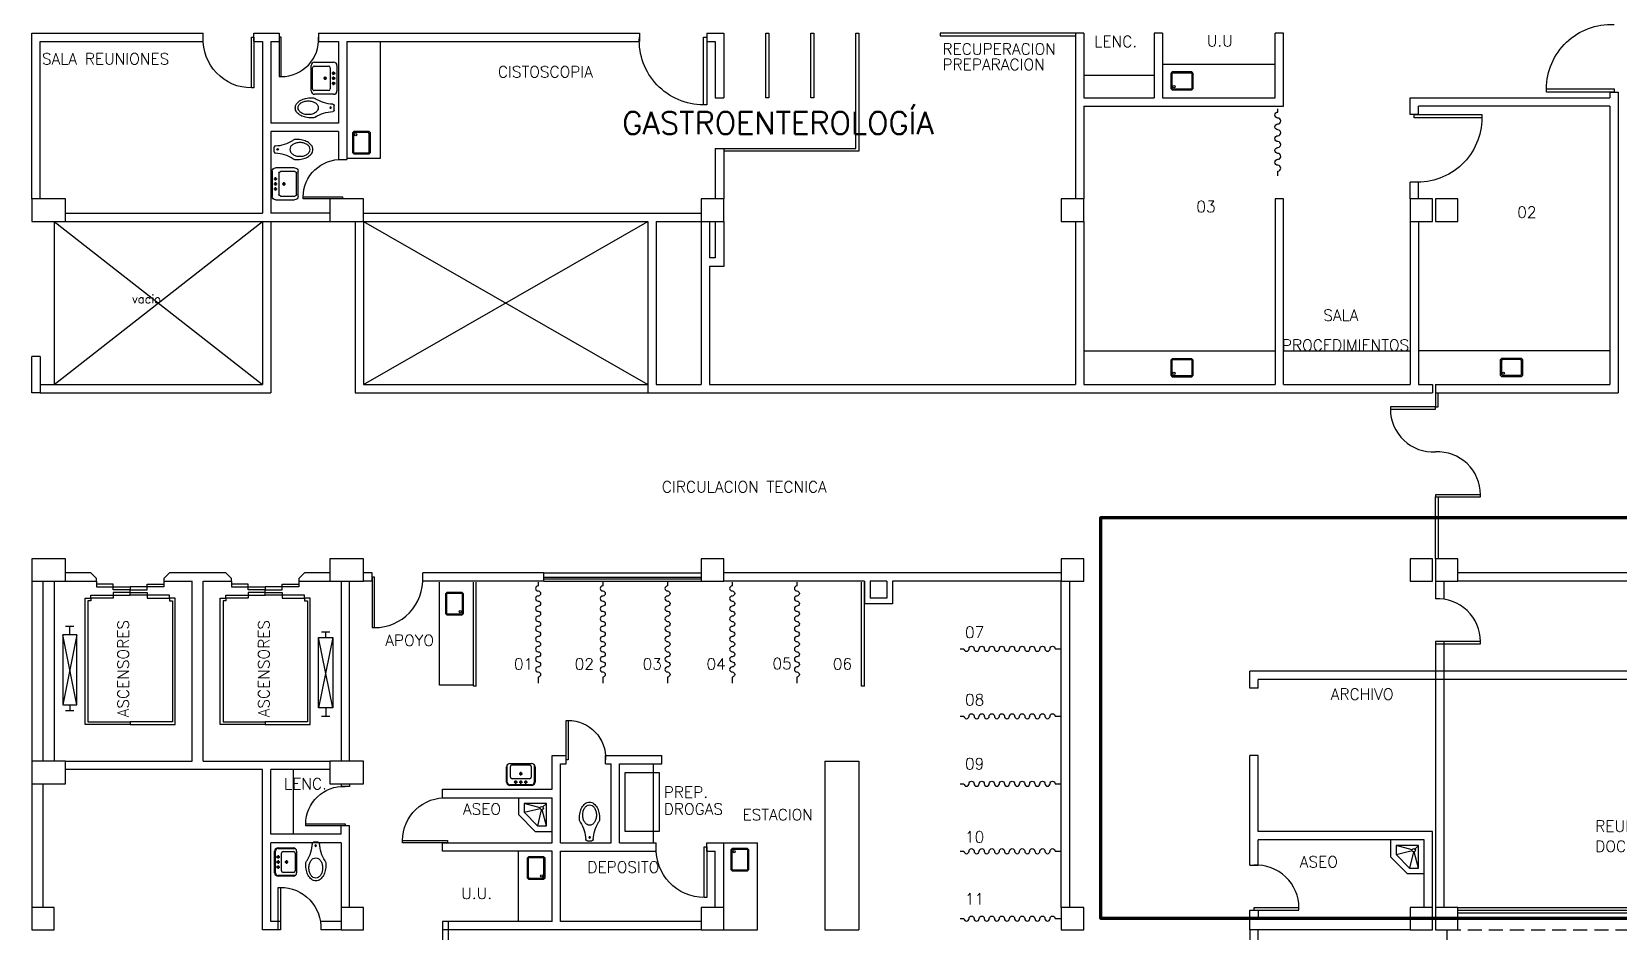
# Model space of a CAD drawing. Header units: metres. Extents: x 51 to 18146, y -212 to 18074.
# Drawn here: x 133.78 to 161.98, y 90.52 to 106.52 of the extents above; entities that cross this region are included whole.
import ezdxf

# ---------------------------------------------------------------- set-up
doc = ezdxf.new("R2010")
doc.units = ezdxf.units.M
doc.linetypes.add('HIDDEN', pattern=[0.375, 0.25, -0.125])
doc.layers.get('0').update_dxf_attribs({"color": 250})
for name, color, linetype in [('AY', 1, 'Continuous'), ('COL', 2, 'Continuous'), ('MU', 1, 'Continuous'), ('NO', 250, 'Continuous'), ('PA', 7, 'Continuous'), ('PU', 1, 'Continuous'), ('SA', 1, 'Continuous'), ('TA', 3, 'Continuous'), ('VE', 5, 'Continuous')]:
    doc.layers.add(name, color=color, linetype=linetype)
doc.layers.add('ZONAS', color=20, linetype='Continuous', lineweight=50)
doc.layers.get('0').freeze()
doc.styles.add('ROMANS', font='romans', dxfattribs={"height": 0.13})

# ---------------------------------------------------------------- blocks, each defined once
blk = doc.blocks.new('AS-28')
at = {"color": 0}
for points in [[(-0.201, 0.149), (-0.201, -0.121), (-0.176, -0.146), (0.174, -0.146), (0.199, -0.121), (0.199, 0.149), (0.174, 0.174), (-0.176, 0.174)], [(-0.181, 0.141), (-0.181, -0.112), (-0.168, -0.126), (0.165, -0.126), (0.179, -0.112), (0.179, 0.141), (0.165, 0.154), (-0.168, 0.154)]]:
    blk.add_lwpolyline(points, close=True, dxfattribs=at)
blk.add_circle((0.142, 0.115), 0.02, dxfattribs=at)
blk = doc.blocks.new('AS-01')
at = {"color": 0}
for p, q in [((-0.246, -0.098), (-0.246, 0.172)), ((-0.233, -0.135), (-0.233, 0.172)), ((-0.186, 0.232), (0.199, 0.232)), ((-0.186, 0.219), (0.199, 0.219)), ((-0.178, -0.103), (-0.178, 0.082)), ((-0.148, 0.112), (0.162, 0.112)), ((-0.053, 0.172), (-0.113, 0.172)), ((-0.083, 0.202), (-0.083, 0.142)), ((0.037, 0.172), (-0.023, 0.172)), ((0.037, 0.022), (-0.023, 0.022)), ((0.007, 0.202), (0.007, 0.142)), ((0.007, 0.052), (0.007, -0.008)), ((0.127, 0.172), (0.067, 0.172)), ((0.097, 0.202), (0.097, 0.142)), ((0.192, 0.082), (0.192, -0.103)), ((0.247, 0.172), (0.247, -0.135)), ((0.259, 0.172), (0.259, -0.098)), ((0.199, -0.158), (-0.186, -0.158)), ((0.162, -0.133), (-0.148, -0.133))]:
    blk.add_line(p, q, dxfattribs=at)
for centre in [(-0.083, 0.172), (0.007, 0.172), (0.007, 0.022), (0.097, 0.172)]:
    blk.add_circle(centre, 0.02, dxfattribs=at)
for centre, radius, start, end in [((-0.186, 0.172), 0.06, 90, 180), ((-0.186, 0.172), 0.0475, 90, 180), ((-0.148, 0.082), 0.03, 90, 180), ((0.162, 0.082), 0.03, 0, 90), ((0.199, 0.172), 0.06, 0, 90), ((0.199, 0.172), 0.0475, 0, 90), ((-0.186, -0.098), 0.06, 180, 270), ((-0.148, -0.103), 0.03, 180, 270), ((0.162, -0.103), 0.03, 270, 0), ((0.199, -0.098), 0.06, 270, 0)]:
    blk.add_arc(centre, radius, start, end, dxfattribs=at)
blk = doc.blocks.new('P-IZ')
at = {"color": 0}
blk.add_lwpolyline([(0.05, 1), (0.05, 0), (0, 0), (0, 1), (0.05, 1, -0.429311), (1, 0, -3.280951)], format="xyb", dxfattribs=at)
blk = doc.blocks.new('AS-21')
at = {"color": 0}
for p, q in [((0.3, 0.6), (0, 0.6)), ((0.6, 0.3), (0.3, 0.6)), ((0.259, 0.5), (0.1, 0.5)), ((0.1, 0.5), (0.1, 0.1)), ((0.1, 0.5), (0.177, 0.213)), ((0.192, 0.213), (0.259, 0.5)), ((0.5, 0.259), (0.259, 0.5)), ((0.1, 0.1), (0.164, 0.164)), ((0.1, 0.1), (0.5, 0.1)), ((0.5, 0.259), (0.213, 0.191)), ((0.213, 0.177), (0.5, 0.1))]:
    blk.add_line(p, q, dxfattribs=at)
for points in [[(0.6, 0), (0.6, 0.3)], [(0.5, 0.1), (0.5, 0.259)]]:
    blk.add_lwpolyline(points, dxfattribs=at)
blk.add_circle((0.185, 0.185), 0.0292, dxfattribs=at)
blk = doc.blocks.new('P-DE')
at = {"color": 0}
blk.add_lwpolyline([(-0.05, 1), (-0.05, 0), (0, 0), (0, 1), (-0.05, 1, 0.429311), (-1, 0, 3.280951)], format="xyb", dxfattribs=at)
blk = doc.blocks.new('-COL40-')
at = {"color": 0}
blk.add_lwpolyline([(-0.2, 0.2), (-0.2, -0.2), (0.2, -0.2), (0.2, 0.2)], close=True, dxfattribs=at)
blk = doc.blocks.new('AS-14')
at = {"color": 0}
blk.add_line((-0.046, 0.483), (0.036, 0.483), dxfattribs=at)
for points in [[(-0.162, 0.158, 0.022879), (-0.17, 0.146, 0.128162), (-0.185, 0.088, 0.055069), (-0.173, -0.023, 0.068879), (-0.14, -0.11, 0.105724), (-0.079, -0.182, 0.165058), (-0.005, -0.207, 0.165058), (0.069, -0.182, 0.105724), (0.13, -0.11, 0.068879), (0.163, -0.023, 0.055069), (0.175, 0.088, 0.128162)], [(0.175, 0.088, 0.128162), (0.16, 0.146, 0.022879), (0.152, 0.158, 0.085166)]]:
    blk.add_lwpolyline(points, format="xyb", dxfattribs=at)
blk.add_lwpolyline([(-0.125, 0.023, 0.068446), (-0.116, -0.049, 0.080596), (-0.09, -0.105, 0.107056), (-0.047, -0.145, 0.138156), (-0.003, -0.158, 0.138156), (0.041, -0.145, 0.107056), (0.083, -0.105, 0.080596), (0.109, -0.049, 0.068446), (0.119, 0.023, 0.068446), (0.109, 0.095, 0.080596), (0.083, 0.151, 0.107056), (0.041, 0.191, 0.138156), (-0.003, 0.203, 0.138156), (-0.047, 0.191, 0.107056), (-0.09, 0.151, 0.080596), (-0.116, 0.095, 0.068446)], format="xyb", close=True, dxfattribs=at)
blk.add_circle((-0.002, 0.42), 0.0125, dxfattribs=at)
for centre, radius, start, end in [((-0.7, 0.487), 0.63, 327.6068, 357.4769), ((-0.046, 0.458), 0.025, 90, 177.4769), ((0.036, 0.458), 0.025, 2.5231, 90), ((0.69, 0.487), 0.63, 182.5231, 212.3932)]:
    blk.add_arc(centre, radius, start, end, dxfattribs=at)
blk = doc.blocks.new('-KTINA')
at = {"color": 0}
blk.add_lwpolyline([(0, 1.696), (0, 1.579, 1), (0, 1.429, -1), (0, 1.279, 1), (0, 1.129, -1), (0, 0.979, 1), (0, 0.829, -1), (0, 0.679, 1), (0, 0.529, -1), (0, 0.379, 1), (0, 0.229, -1), (0, 0.079), (0, 0)], format="xyb", dxfattribs=at)
blk = doc.blocks.new('AS-03')
at = {"color": 0}
for p, q in [((-0.218, 0.302), (0.232, 0.302)), ((-0.278, -0.098), (-0.278, 0.242)), ((-0.211, -0.103), (-0.211, 0.152)), ((-0.181, 0.182), (0.194, 0.182)), ((-0.053, 0.242), (-0.113, 0.242)), ((-0.083, 0.272), (-0.083, 0.212)), ((0.037, 0.242), (-0.023, 0.242)), ((0.037, 0.092), (-0.023, 0.092)), ((0.007, 0.272), (0.007, 0.212)), ((0.007, 0.122), (0.007, 0.062)), ((0.127, 0.242), (0.067, 0.242)), ((0.097, 0.272), (0.097, 0.212)), ((0.224, 0.152), (0.224, -0.103)), ((0.292, 0.242), (0.292, -0.098)), ((0.232, -0.158), (-0.218, -0.158)), ((0.194, -0.133), (-0.181, -0.133))]:
    blk.add_line(p, q, dxfattribs=at)
for centre in [(-0.083, 0.242), (0.007, 0.242), (0.007, 0.092), (0.097, 0.242)]:
    blk.add_circle(centre, 0.02, dxfattribs=at)
for centre, radius, start, end in [((-0.218, 0.242), 0.06, 90, 180), ((0.232, 0.242), 0.06, 0, 90), ((-0.181, 0.152), 0.03, 90, 180), ((0.194, 0.152), 0.03, 0, 90), ((-0.218, -0.098), 0.06, 180, 270), ((-0.181, -0.103), 0.03, 180, 270), ((0.194, -0.103), 0.03, 270, 0), ((0.232, -0.098), 0.06, 270, 0)]:
    blk.add_arc(centre, radius, start, end, dxfattribs=at)
blk = doc.blocks.new('-MP1')
at = {"color": 0}
for points in [[(0.475, 0.5), (0.475, 0), (0.5, 0), (0.5, 0.5), (0.475, 0.5, 0.429311), (0, 0, 3.280951)], [(-0.475, -0.5), (-0.475, 0), (-0.5, 0), (-0.5, -0.5), (-0.475, -0.5, 0.429311), (0, 0, 3.280951)]]:
    blk.add_lwpolyline(points, format="xyb", dxfattribs=at)

msp = doc.modelspace()

# ---------------------------------------------------------------- linework, layer by layer
at = {"layer": 'AY', "color": 0}
for p, q in [((134.184, 100.247), (137.884, 103.147)), ((134.184, 103.147), (137.884, 100.247)), ((134.184, 103.147), (134.184, 100.247)), ((139.684, 103.147), (144.734, 100.247)), ((139.684, 100.247), (144.734, 103.147)), ((134.184, 96.747), (134.184, 93.547)), ((134.734, 96.447), (134.834, 96.447)), ((134.734, 94.197), (134.734, 96.447)), ((134.834, 96.447), (134.834, 96.397)), ((135.534, 96.547), (135.534, 96.597)), ((137.934, 96.547), (137.934, 96.597)), ((134.784, 96.397), (134.784, 94.247)), ((134.834, 96.397), (134.784, 96.397)), ((134.384, 95.947), (134.534, 95.947)), ((134.459, 95.797), (134.459, 95.947)), ((134.584, 94.547), (134.334, 95.797)), ((134.584, 95.797), (134.334, 94.547)), ((139.134, 94.497), (138.884, 95.747)), ((139.134, 95.747), (138.884, 94.497)), ((138.934, 95.847), (139.084, 95.847)), ((139.009, 95.747), (139.009, 95.847)), ((134.459, 94.547), (134.459, 94.447)), ((139.009, 94.497), (139.009, 94.347)), ((134.384, 94.447), (134.534, 94.447)), ((135.534, 94.197), (134.734, 94.197)), ((134.784, 94.247), (135.534, 94.247)), ((135.534, 94.247), (135.534, 94.197)), ((138.934, 94.347), (139.084, 94.347))]:
    msp.add_line(p, q, dxfattribs=at)
at = {"layer": 'AY', "color": 0, "linetype": 'HIDDEN'}
msp.add_line((158.934, 90.547), (164.934, 90.547), dxfattribs=at)
at = {"layer": 'AY', "color": 15}
for points in [[(134.934, 96.747), (134.934, 96.697), (134.934, 96.647), (135.234, 96.647), (135.234, 96.697), (134.934, 96.697)], [(136.134, 96.747), (136.134, 96.697), (136.134, 96.647), (135.834, 96.647), (135.834, 96.697), (136.134, 96.697)], [(137.334, 96.747), (137.334, 96.697), (137.334, 96.647), (137.634, 96.647), (137.634, 96.697), (137.334, 96.697)], [(138.534, 96.747), (138.534, 96.697), (138.534, 96.647), (138.234, 96.647), (138.234, 96.697), (138.534, 96.697)], [(134.834, 96.447), (134.834, 96.497), (135.234, 96.497), (135.234, 96.447), (134.834, 96.447)], [(135.234, 96.647), (135.534, 96.647), (135.534, 96.597), (135.234, 96.597), (135.234, 96.647)], [(135.234, 96.497), (135.534, 96.497), (135.534, 96.547), (135.234, 96.547), (135.234, 96.497)], [(135.834, 96.647), (135.534, 96.647), (135.534, 96.597), (135.834, 96.597), (135.834, 96.647)], [(135.834, 96.497), (135.534, 96.497), (135.534, 96.547), (135.834, 96.547), (135.834, 96.497)], [(136.234, 96.447), (136.234, 96.497), (135.834, 96.497), (135.834, 96.447), (136.234, 96.447)], [(137.234, 96.447), (137.234, 96.497), (137.634, 96.497), (137.634, 96.447), (137.234, 96.447)], [(137.634, 96.647), (137.934, 96.647), (137.934, 96.597), (137.634, 96.597), (137.634, 96.647)], [(137.634, 96.497), (137.934, 96.497), (137.934, 96.547), (137.634, 96.547), (137.634, 96.497)], [(138.234, 96.647), (137.934, 96.647), (137.934, 96.597), (138.234, 96.597), (138.234, 96.647)], [(138.234, 96.497), (137.934, 96.497), (137.934, 96.547), (138.234, 96.547), (138.234, 96.497)], [(138.634, 96.447), (138.634, 96.497), (138.234, 96.497), (138.234, 96.447), (138.634, 96.447)]]:
    msp.add_lwpolyline(points, dxfattribs=at)
for points in [[(135.534, 94.197), (136.334, 94.197), (136.334, 96.447), (136.234, 96.447), (136.234, 96.397), (136.284, 96.397), (136.284, 94.247), (135.534, 94.247)], [(137.934, 94.197), (137.134, 94.197), (137.134, 96.447), (137.234, 96.447), (137.234, 96.397), (137.184, 96.397), (137.184, 94.247), (137.934, 94.247)], [(137.934, 94.197), (138.734, 94.197), (138.734, 96.447), (138.634, 96.447), (138.634, 96.397), (138.684, 96.397), (138.684, 94.247), (137.934, 94.247)], [(134.334, 94.547), (134.584, 94.547), (134.584, 95.797), (134.334, 95.797)], [(138.884, 95.747), (139.134, 95.747), (139.134, 94.497), (138.884, 94.497)]]:
    msp.add_lwpolyline(points, close=True, dxfattribs=at)
at = {"layer": 'COL', "color": 15}
for points in [[(133.784, 103.547), (133.784, 103.147), (134.384, 103.147), (134.384, 103.547)], [(139.084, 103.547), (139.084, 103.147), (139.684, 103.147), (139.684, 103.547)], [(133.784, 97.147), (133.784, 96.747), (134.384, 96.747), (134.384, 97.147)], [(133.784, 97.147), (133.784, 96.747), (134.384, 96.747), (134.384, 97.147)], [(139.084, 97.147), (139.084, 96.747), (139.684, 96.747), (139.684, 97.147)], [(133.784, 93.547), (133.784, 93.147), (134.384, 93.147), (134.384, 93.547)], [(139.084, 93.547), (139.084, 93.147), (139.684, 93.147), (139.684, 93.547)]]:
    msp.add_lwpolyline(points, close=True, dxfattribs=at)
at = {"layer": 'MU', "color": 0}
for p, q in [((139.984, 104.273), (139.984, 106.347)), ((153.884, 105.947), (155.884, 105.947)), ((152.484, 105.747), (153.734, 105.747)), ((139.384, 104.273), (139.984, 104.273)), ((152.484, 100.847), (155.884, 100.847)), ((156.034, 100.847), (158.284, 100.847)), ((161.834, 100.847), (158.434, 100.847)), ((141.034, 94.897), (141.034, 96.734)), ((141.634, 94.897), (141.034, 94.897)), ((138.434, 92.247), (138.434, 93.397)), ((144.834, 92.097), (144.834, 93.497)), ((147.884, 93.547), (148.484, 93.547)), ((147.884, 93.547), (147.884, 90.547)), ((148.484, 93.547), (148.484, 90.547)), ((142.434, 90.697), (142.434, 91.947)), ((146.084, 92.097), (146.684, 92.097)), ((146.684, 90.547), (146.684, 92.097)), ((146.084, 90.547), (146.684, 90.547)), ((147.884, 90.547), (148.484, 90.547))]:
    msp.add_line(p, q, dxfattribs=at)
at = {"layer": 'MU', "color": 15}
msp.add_lwpolyline([(144.334, 93.347), (144.934, 93.347), (144.934, 92.297), (144.334, 92.297)], close=True, dxfattribs=at)
at = {"layer": 'NO'}
for p, q in [((139.284, 92.097), (139.284, 90.947)), ((141.084, 90.697), (141.084, 90.151)), ((141.184, 90.697), (141.184, 90.151)), ((158.934, 90.547), (158.934, 88.004))]:
    msp.add_line(p, q, dxfattribs=at)
at = {"layer": 'PA', "color": 0}
for p, q in [((133.784, 103.547), (133.784, 106.497)), ((133.784, 106.497), (136.834, 106.497)), ((133.934, 103.547), (133.934, 106.347)), ((133.934, 106.347), (136.834, 106.347)), ((136.834, 106.347), (136.834, 106.497)), ((137.734, 106.497), (138.184, 106.497)), ((137.734, 106.347), (137.734, 106.497)), ((137.734, 106.347), (137.884, 106.347)), ((137.884, 106.347), (137.884, 103.297)), ((138.034, 106.347), (138.034, 104.897)), ((138.034, 106.347), (138.184, 106.347)), ((138.184, 106.497), (138.184, 106.347)), ((138.884, 106.497), (144.584, 106.497)), ((138.884, 106.497), (138.884, 106.347)), ((138.884, 106.347), (139.234, 106.347)), ((139.234, 106.347), (139.234, 104.897)), ((139.384, 106.347), (139.384, 104.247)), ((139.384, 106.347), (144.584, 106.347)), ((144.584, 106.497), (144.584, 106.347)), ((145.784, 106.497), (145.784, 106.347)), ((145.784, 106.497), (146.084, 106.497)), ((145.784, 106.347), (145.934, 106.347)), ((145.934, 106.347), (145.934, 105.347)), ((146.084, 106.497), (146.084, 105.347)), ((152.484, 106.497), (152.334, 106.497)), ((152.334, 106.497), (152.334, 103.547)), ((152.484, 106.497), (152.484, 105.347)), ((153.884, 106.497), (153.734, 106.497)), ((153.734, 106.497), (153.734, 105.347)), ((153.884, 106.497), (153.884, 105.347)), ((155.884, 105.347), (155.884, 106.497)), ((156.034, 106.497), (155.884, 106.497)), ((156.034, 105.197), (156.034, 106.497)), ((145.934, 105.347), (146.084, 105.347)), ((152.484, 105.347), (153.734, 105.347)), ((152.484, 105.197), (152.484, 103.547)), ((152.484, 105.197), (156.034, 105.197)), ((153.884, 105.347), (155.884, 105.347)), ((158.284, 105.347), (161.834, 105.347)), ((158.284, 105.047), (158.284, 105.347)), ((161.834, 105.197), (158.434, 105.197)), ((158.434, 105.047), (158.434, 105.197)), ((161.834, 105.447), (161.834, 105.347)), ((161.834, 105.447), (161.984, 105.447)), ((161.834, 105.197), (161.834, 100.247)), ((161.984, 105.447), (161.984, 100.097)), ((158.434, 105.047), (158.284, 105.047)), ((139.234, 104.897), (138.034, 104.897)), ((139.234, 104.747), (138.034, 104.747)), ((138.034, 104.747), (138.034, 103.297)), ((139.234, 104.747), (139.234, 104.247)), ((145.934, 104.447), (146.084, 104.447)), ((145.934, 104.447), (145.934, 103.547)), ((146.084, 104.447), (146.084, 103.547)), ((139.234, 104.247), (139.384, 104.247)), ((158.434, 103.847), (158.284, 103.847)), ((158.284, 103.547), (158.284, 103.847)), ((158.434, 103.547), (158.434, 103.847)), ((155.884, 103.547), (155.884, 100.247)), ((156.034, 103.547), (155.884, 103.547)), ((156.034, 100.247), (156.034, 103.547)), ((134.384, 103.297), (137.884, 103.297)), ((139.084, 103.297), (138.034, 103.297)), ((139.684, 103.297), (145.684, 103.297)), ((134.384, 103.147), (139.084, 103.147)), ((139.684, 103.147), (144.734, 103.147)), ((144.734, 103.147), (144.734, 100.097)), ((144.884, 103.147), (145.684, 103.147)), ((144.884, 103.147), (144.884, 100.247)), ((145.684, 103.147), (145.684, 100.247)), ((145.834, 103.147), (145.834, 102.497)), ((145.934, 103.147), (145.934, 102.497)), ((146.084, 103.147), (146.084, 102.347)), ((152.334, 103.147), (152.334, 100.247)), ((152.484, 103.147), (152.484, 100.247)), ((158.284, 103.147), (158.284, 100.247)), ((158.434, 103.147), (158.434, 100.247)), ((145.934, 102.497), (145.834, 102.497)), ((145.834, 102.347), (145.834, 100.247)), ((146.084, 102.347), (145.834, 102.347)), ((133.784, 100.097), (133.784, 100.747)), ((133.934, 100.747), (133.784, 100.747)), ((133.934, 100.747), (133.934, 100.097)), ((144.884, 100.247), (145.684, 100.247)), ((145.834, 100.247), (152.334, 100.247)), ((152.484, 100.247), (155.884, 100.247)), ((156.034, 100.247), (158.284, 100.247)), ((158.434, 100.247), (158.684, 100.247)), ((158.684, 100.247), (158.684, 100.097)), ((158.734, 100.247), (161.834, 100.247)), ((158.734, 100.247), (158.734, 100.097)), ((133.934, 100.097), (133.784, 100.097)), ((144.734, 100.097), (158.684, 100.097)), ((158.734, 100.097), (161.984, 100.097)), ((133.784, 96.747), (133.784, 93.547)), ((133.984, 96.747), (133.984, 93.547)), ((134.834, 96.897), (134.384, 96.897)), ((134.384, 96.747), (134.934, 96.747)), ((134.934, 96.797), (134.834, 96.897)), ((134.934, 96.747), (134.934, 96.797)), ((136.634, 93.547), (136.634, 96.747)), ((136.834, 93.547), (136.834, 96.747)), ((138.634, 96.897), (138.534, 96.797)), ((138.534, 96.797), (138.534, 96.747)), ((138.534, 96.747), (139.084, 96.747)), ((139.084, 96.897), (138.634, 96.897)), ((139.284, 96.732), (139.284, 93.547)), ((139.43, 93.547), (139.43, 96.747)), ((139.834, 96.897), (139.684, 96.897)), ((139.834, 96.747), (139.684, 96.747)), ((139.834, 96.747), (139.834, 96.897)), ((140.734, 96.747), (140.734, 96.897)), ((142.884, 96.897), (140.734, 96.897)), ((142.884, 96.747), (140.734, 96.747)), ((142.884, 96.747), (142.884, 96.897)), ((152.084, 96.897), (146.084, 96.897)), ((148.584, 96.747), (146.084, 96.747)), ((148.584, 96.747), (148.584, 96.347)), ((148.984, 96.747), (148.684, 96.747)), ((148.684, 96.747), (148.684, 96.447)), ((148.984, 96.747), (148.984, 96.447)), ((149.084, 96.747), (149.084, 96.347)), ((152.084, 96.747), (149.084, 96.747)), ((152.084, 90.947), (152.084, 96.747)), ((152.234, 90.947), (152.234, 96.747)), ((158.734, 96.747), (158.734, 96.435)), ((158.884, 96.747), (158.884, 96.428)), ((164.034, 96.897), (159.134, 96.897)), ((163.834, 96.747), (159.134, 96.747)), ((148.984, 96.447), (148.684, 96.447)), ((149.084, 96.347), (148.584, 96.347)), ((158.734, 95.675), (158.734, 90.947)), ((158.884, 95.675), (158.884, 90.947)), ((163.834, 95.147), (155.434, 95.147)), ((155.434, 94.847), (155.434, 95.147)), ((155.584, 94.847), (155.434, 94.847)), ((163.834, 94.997), (155.584, 94.997)), ((155.584, 94.847), (155.584, 94.997)), ((143.034, 93.047), (143.034, 93.647)), ((143.034, 93.647), (143.284, 93.647)), ((143.284, 93.497), (143.284, 93.647)), ((143.984, 93.497), (143.984, 93.647)), ((143.984, 93.647), (144.984, 93.647)), ((144.084, 93.647), (144.234, 93.647)), ((144.984, 93.497), (144.984, 93.647)), ((155.434, 91.697), (155.434, 93.647)), ((155.584, 93.647), (155.434, 93.647)), ((155.584, 92.297), (155.584, 93.647)), ((134.384, 93.547), (136.634, 93.547)), ((137.884, 93.397), (134.384, 93.397)), ((136.834, 93.547), (139.084, 93.547)), ((137.884, 90.547), (137.884, 93.397)), ((138.034, 92.247), (138.034, 93.397)), ((139.084, 93.397), (138.034, 93.397)), ((143.184, 93.497), (143.284, 93.497)), ((143.184, 92.097), (143.184, 93.497)), ((143.984, 93.497), (144.084, 93.497)), ((144.084, 92.097), (144.084, 93.497)), ((144.234, 93.497), (144.984, 93.497)), ((144.234, 92.097), (144.234, 93.497)), ((133.784, 93.147), (133.784, 90.947)), ((133.984, 93.147), (133.984, 90.947)), ((139.43, 93.097), (139.28, 93.097)), ((139.284, 93.147), (139.284, 93.097)), ((139.434, 93.147), (139.434, 93.097)), ((141.084, 92.897), (141.084, 93.047)), ((141.084, 93.047), (143.034, 93.047)), ((141.084, 92.897), (143.034, 92.897)), ((143.034, 92.097), (143.034, 92.897)), ((139.284, 92.247), (138.034, 92.247)), ((139.28, 92.397), (139.28, 92.247)), ((139.43, 92.397), (139.28, 92.397)), ((139.43, 90.947), (139.43, 92.397)), ((158.684, 92.297), (155.584, 92.297)), ((158.684, 90.947), (158.684, 92.297)), ((158.684, 92.147), (158.684, 92.297)), ((139.284, 92.097), (138.034, 92.097)), ((138.034, 90.697), (138.034, 92.097)), ((141.084, 91.947), (141.084, 92.097)), ((141.084, 92.097), (143.034, 92.097)), ((143.034, 91.947), (141.084, 91.947)), ((143.034, 90.697), (143.034, 91.947)), ((143.184, 92.097), (144.084, 92.097)), ((143.184, 91.947), (144.884, 91.947)), ((143.184, 90.697), (143.184, 91.947)), ((144.234, 92.097), (144.884, 92.097)), ((144.884, 91.947), (144.884, 92.097)), ((145.784, 92.097), (146.084, 92.097)), ((145.784, 91.947), (145.784, 92.097)), ((145.784, 91.947), (145.934, 91.947)), ((145.934, 90.947), (145.934, 91.947)), ((146.084, 90.947), (146.084, 92.097)), ((158.534, 92.147), (155.584, 92.147)), ((155.584, 91.697), (155.584, 92.147)), ((158.534, 90.947), (158.534, 92.147)), ((155.434, 91.697), (155.584, 91.697)), ((155.434, 90.897), (155.584, 90.897)), ((155.434, 90.547), (155.434, 90.897)), ((155.584, 90.897), (155.584, 90.747)), ((138.204, 90.547), (137.884, 90.547)), ((138.204, 90.697), (138.034, 90.697)), ((139.284, 90.697), (138.914, 90.697)), ((139.284, 90.547), (138.922, 90.547)), ((141.084, 90.697), (141.084, 90.547)), ((143.034, 90.697), (141.084, 90.697)), ((145.684, 90.547), (141.084, 90.547)), ((145.684, 90.697), (143.184, 90.697)), ((155.434, 90.547), (155.434, 87.4)), ((158.284, 90.547), (155.434, 90.547)), ((158.284, 90.747), (155.584, 90.747)), ((155.584, 87.4), (155.584, 90.547))]:
    msp.add_line(p, q, dxfattribs=at)
at = {"layer": 'PA', "color": 15}
msp.add_lwpolyline([(136.834, 96.747), (137.334, 96.747), (137.334, 96.797), (137.234, 96.897), (136.234, 96.897), (136.134, 96.797), (136.134, 96.747), (136.634, 96.747)], dxfattribs=at)
at = {"layer": 'PU', "color": 15}
msp.add_line((158.734, 98.247), (158.784, 98.247), dxfattribs=at)
at = {"layer": 'TA', "color": 0}
for p, q in [((137.884, 103.147), (137.884, 100.247)), ((138.034, 103.147), (138.034, 100.097)), ((139.534, 103.147), (139.534, 100.097)), ((139.684, 103.147), (139.684, 100.247)), ((133.934, 100.247), (137.884, 100.247)), ((139.684, 100.247), (144.734, 100.247)), ((133.934, 100.097), (138.034, 100.097)), ((139.534, 100.097), (144.734, 100.097)), ((141.634, 94.884), (141.634, 96.734)), ((141.684, 94.884), (141.684, 96.734)), ((148.534, 94.884), (148.534, 96.734)), ((148.584, 94.884), (148.584, 96.734)), ((141.684, 94.884), (141.634, 94.884)), ((148.584, 94.884), (148.534, 94.884))]:
    msp.add_line(p, q, dxfattribs=at)
at = {"layer": 'TA', "color": 15}
for points in [[(146.834, 105.347), (146.834, 106.497), (146.884, 106.497), (146.884, 105.347)], [(146.834, 106.497), (146.884, 106.497)], [(147.634, 105.347), (147.634, 106.497), (147.684, 106.497), (147.684, 105.347)], [(147.634, 106.497), (147.684, 106.497)], [(148.434, 104.447), (148.434, 106.497), (148.484, 106.497), (148.484, 104.397)], [(152.334, 106.497), (149.934, 106.497), (149.934, 106.447), (152.334, 106.447)], [(146.884, 105.347), (146.834, 105.347)], [(147.684, 105.347), (147.634, 105.347)], [(146.084, 104.447), (148.434, 104.447)], [(148.484, 104.447), (148.484, 104.397), (146.084, 104.397)]]:
    msp.add_lwpolyline(points, dxfattribs=at)
for points in [[(142.784, 96.734), (142.784, 96.664, 1), (142.784, 96.574, -1), (142.784, 96.484, 1), (142.784, 96.394, -1), (142.784, 96.304, 1), (142.784, 96.214, -1), (142.784, 96.124, 1), (142.784, 96.034, -1), (142.784, 95.944, 1), (142.784, 95.854, -1), (142.784, 95.764, 1), (142.784, 95.674, -1), (142.784, 95.584, 1), (142.784, 95.494, -1), (142.784, 95.404, 1), (142.784, 95.314, -1), (142.784, 95.224, 1), (142.784, 95.134, -1), (142.784, 95.044), (142.784, 94.934)], [(143.934, 96.734), (143.934, 96.664, 1), (143.934, 96.574, -1), (143.934, 96.484, 1), (143.934, 96.394, -1), (143.934, 96.304, 1), (143.934, 96.214, -1), (143.934, 96.124, 1), (143.934, 96.034, -1), (143.934, 95.944, 1), (143.934, 95.854, -1), (143.934, 95.764, 1), (143.934, 95.674, -1), (143.934, 95.584, 1), (143.934, 95.494, -1), (143.934, 95.404, 1), (143.934, 95.314, -1), (143.934, 95.224, 1), (143.934, 95.134, -1), (143.934, 95.044), (143.934, 94.934)], [(145.084, 96.734), (145.084, 96.664, 1), (145.084, 96.574, -1), (145.084, 96.484, 1), (145.084, 96.394, -1), (145.084, 96.304, 1), (145.084, 96.214, -1), (145.084, 96.124, 1), (145.084, 96.034, -1), (145.084, 95.944, 1), (145.084, 95.854, -1), (145.084, 95.764, 1), (145.084, 95.674, -1), (145.084, 95.584, 1), (145.084, 95.494, -1), (145.084, 95.404, 1), (145.084, 95.314, -1), (145.084, 95.224, 1), (145.084, 95.134, -1), (145.084, 95.044), (145.084, 94.934)], [(146.234, 96.734), (146.234, 96.664, 1), (146.234, 96.574, -1), (146.234, 96.484, 1), (146.234, 96.394, -1), (146.234, 96.304, 1), (146.234, 96.214, -1), (146.234, 96.124, 1), (146.234, 96.034, -1), (146.234, 95.944, 1), (146.234, 95.854, -1), (146.234, 95.764, 1), (146.234, 95.674, -1), (146.234, 95.584, 1), (146.234, 95.494, -1), (146.234, 95.404, 1), (146.234, 95.314, -1), (146.234, 95.224, 1), (146.234, 95.134, -1), (146.234, 95.044), (146.234, 94.934)], [(147.384, 96.734), (147.384, 96.664, 1), (147.384, 96.574, -1), (147.384, 96.484, 1), (147.384, 96.394, -1), (147.384, 96.304, 1), (147.384, 96.214, -1), (147.384, 96.124, 1), (147.384, 96.034, -1), (147.384, 95.944, 1), (147.384, 95.854, -1), (147.384, 95.764, 1), (147.384, 95.674, -1), (147.384, 95.584, 1), (147.384, 95.494, -1), (147.384, 95.404, 1), (147.384, 95.314, -1), (147.384, 95.224, 1), (147.384, 95.134, -1), (147.384, 95.044), (147.384, 94.934)], [(150.284, 95.547), (150.354, 95.547, 1), (150.444, 95.547, -1), (150.534, 95.547, 1), (150.624, 95.547, -1), (150.714, 95.547, 1), (150.804, 95.547, -1), (150.894, 95.547, 1), (150.984, 95.547, -1), (151.074, 95.547, 1), (151.164, 95.547, -1), (151.254, 95.547, 1), (151.344, 95.547, -1), (151.434, 95.547, 1), (151.524, 95.547, -1), (151.614, 95.547, 1), (151.704, 95.547, -1), (151.794, 95.547, 1), (151.884, 95.547, -1), (151.974, 95.547), (152.084, 95.547)], [(150.284, 94.347), (150.354, 94.347, 1), (150.444, 94.347, -1), (150.534, 94.347, 1), (150.624, 94.347, -1), (150.714, 94.347, 1), (150.804, 94.347, -1), (150.894, 94.347, 1), (150.984, 94.347, -1), (151.074, 94.347, 1), (151.164, 94.347, -1), (151.254, 94.347, 1), (151.344, 94.347, -1), (151.434, 94.347, 1), (151.524, 94.347, -1), (151.614, 94.347, 1), (151.704, 94.347, -1), (151.794, 94.347, 1), (151.884, 94.347, -1), (151.974, 94.347), (152.084, 94.347)], [(150.284, 93.147), (150.354, 93.147, 1), (150.444, 93.147, -1), (150.534, 93.147, 1), (150.624, 93.147, -1), (150.714, 93.147, 1), (150.804, 93.147, -1), (150.894, 93.147, 1), (150.984, 93.147, -1), (151.074, 93.147, 1), (151.164, 93.147, -1), (151.254, 93.147, 1), (151.344, 93.147, -1), (151.434, 93.147, 1), (151.524, 93.147, -1), (151.614, 93.147, 1), (151.704, 93.147, -1), (151.794, 93.147, 1), (151.884, 93.147, -1), (151.974, 93.147), (152.084, 93.147)], [(150.284, 91.947), (150.354, 91.947, 1), (150.444, 91.947, -1), (150.534, 91.947, 1), (150.624, 91.947, -1), (150.714, 91.947, 1), (150.804, 91.947, -1), (150.894, 91.947, 1), (150.984, 91.947, -1), (151.074, 91.947, 1), (151.164, 91.947, -1), (151.254, 91.947, 1), (151.344, 91.947, -1), (151.434, 91.947, 1), (151.524, 91.947, -1), (151.614, 91.947, 1), (151.704, 91.947, -1), (151.794, 91.947, 1), (151.884, 91.947, -1), (151.974, 91.947), (152.084, 91.947)], [(150.284, 90.747), (150.354, 90.747, 1), (150.444, 90.747, -1), (150.534, 90.747, 1), (150.624, 90.747, -1), (150.714, 90.747, 1), (150.804, 90.747, -1), (150.894, 90.747, 1), (150.984, 90.747, -1), (151.074, 90.747, 1), (151.164, 90.747, -1), (151.254, 90.747, 1), (151.344, 90.747, -1), (151.434, 90.747, 1), (151.524, 90.747, -1), (151.614, 90.747, 1), (151.704, 90.747, -1), (151.794, 90.747, 1), (151.884, 90.747, -1), (151.974, 90.747), (152.084, 90.747)]]:
    msp.add_lwpolyline(points, format="xyb", dxfattribs=at)
at = {"layer": 'VE', "color": 0}
for p, q in [((158.734, 100.097), (158.734, 99.847)), ((158.734, 99.847), (158.784, 99.847)), ((158.784, 99.847), (158.784, 100.097)), ((158.734, 97.147), (158.734, 98.247)), ((158.734, 98.247), (158.784, 98.247)), ((158.784, 98.247), (158.784, 97.147)), ((142.884, 96.897), (145.684, 96.897)), ((142.884, 96.822), (145.684, 96.822)), ((142.884, 96.792), (145.684, 96.792)), ((142.884, 96.747), (145.684, 96.747)), ((159.134, 90.947), (164.934, 90.947)), ((159.134, 90.897), (164.934, 90.897)), ((159.134, 90.847), (164.934, 90.847)), ((159.134, 90.747), (164.934, 90.747))]:
    msp.add_line(p, q, dxfattribs=at)
at = {"layer": 'ZONAS', "color": 8, "lineweight": 140}
msp.add_lwpolyline([(164.377, 173.584), (184.312, 173.473), (199.731, 173.46), (242.119, 125.393), (231.707, 116.212), (191.621, 116.212), (191.621, 90.747), (152.784, 90.747), (152.784, 97.879), (164.287, 97.879), (164.287, 112.847)], dxfattribs=at)

# ---------------------------------------------------------------- block references
at = {"layer": 'COL', "color": 0}
for p in [(145.884, 103.347), (152.284, 103.347), (158.484, 103.347), (158.934, 103.347), (145.884, 96.947), (152.284, 96.947), (158.484, 96.947), (158.934, 96.947), (133.984, 90.747), (139.484, 90.747), (145.884, 90.747), (152.284, 90.747), (158.484, 90.747), (158.484, 90.747), (158.934, 90.747), (158.934, 90.747)]:
    msp.add_blockref('-COL40-', p, dxfattribs=at)
at = {"layer": 'PU', "color": 0}
for name, p, xscale, yscale, zscale, rotation in [('P-IZ', (161.909, 105.447), 1.199999999999999, 1.199999999999999, 1.199999999999999, 90), ('P-IZ', (137.734, 106.422), 0.9, 0.9, 0.9, 180), ('P-DE', (138.184, 106.422), 0.7000000000000001, 0.7000000000000001, 0.7000000000000001, 180), ('P-DE', (145.785, 106.422), -1.199999999999999, 1.199999999999999, 1.199999999999999, 180), ('P-IZ', (158.359, 105.047), 1.199999999999999, 1.199999999999999, 1.199999999999999, 270), ('P-DE', (139.309, 103.547), -0.7000000000000001, 0.7000000000000001, 0.7000000000000001, 90), ('-MP1', (158.734, 99.047), 1.6, 1.6, 1.6, 90), ('P-DE', (139.834, 96.822), 0.9, 0.9, 0.9, 180), ('P-DE', (158.734, 95.635), 0.8, 0.8, 0.8, 270), ('P-IZ', (139.355, 92.397), 0.7000000000000001, 0.7000000000000001, 0.7000000000000001, 90), ('P-IZ', (141.176, 92.097), 0.8, 0.8, 0.8, 90), ('P-IZ', (145.784, 92.022), 0.9, 0.9, 0.9, 180), ('P-DE', (155.509, 90.897), 0.8, 0.8, 0.8, 270)]:
    msp.add_blockref(name, p, dxfattribs=dict(at, xscale=xscale, yscale=yscale, zscale=zscale, rotation=rotation))
for name, p, xscale, yscale, zscale in [('P-DE', (143.284, 93.572), -0.7000000000000001, 0.7000000000000001, 0.7000000000000001), ('P-IZ', (138.166, 90.547), 0.7562268258993754, 0.7562268258993754, 0.7562268258993754)]:
    msp.add_blockref(name, p, dxfattribs=dict(at, xscale=xscale, yscale=yscale, zscale=zscale))
at = {"layer": 'SA', "color": 0}
for name, p, rotation in [('AS-03', (138.908, 105.7), 270), ('AS-28', (154.228, 105.659), 180), ('AS-28', (139.658, 104.549), 90), ('AS-14', (138.575, 104.431), 90), ('AS-28', (154.228, 100.559), 180), ('AS-28', (160.085, 100.564), 180), ('AS-28', (141.284, 96.347), 270), ('AS-01', (142.484, 93.347), 180), ('AS-01', (138.334, 91.747), 90), ('AS-28', (146.384, 91.797), 90), ('AS-28', (142.734, 91.647), 270)]:
    msp.add_blockref(name, p, dxfattribs=dict(at, rotation=rotation))
at = {"layer": 'SA', "color": 0, "xscale": -1}
for name, p, rotation in [('AS-14', (138.675, 105.172), 270), ('AS-03', (138.359, 103.822), 90), ('AS-14', (143.703, 92.612), 180)]:
    msp.add_blockref(name, p, dxfattribs=dict(at, rotation=rotation))
at = {"layer": 'SA', "color": 15, "rotation": 180}
for p in [(143.034, 92.897), (158.534, 92.147)]:
    msp.add_blockref('AS-21', p, dxfattribs=at)
at = {"layer": 'SA', "color": 0, "xscale": -1}
msp.add_blockref('AS-14', (138.829, 91.625), dxfattribs=at)
at = {"layer": 'TA', "color": 15, "xscale": 0.7000000000000001, "yscale": 0.7000000000000001, "zscale": 0.7000000000000001, "rotation": 180}
msp.add_blockref('-KTINA', (155.934, 105.147), dxfattribs=at)

# ---------------------------------------------------------------- texts
at = {"layer": 'NO', "color": 0, "style": 'ROMANS'}
for s, height, p in [('LENC.', 0.2, (152.67, 106.246)), ('U.U', 0.2, (154.67, 106.258)), ('SALA REUNIONES', 0.2, (133.965, 105.939)), ('RECUPERACION', 0.2, (149.972, 106.114)), ('PREPARACION', 0.2, (149.972, 105.838)), ('CISTOSCOPIA', 0.2, (142.07, 105.708)), ('GASTROENTEROLOGÍA', 0.4, (144.281, 104.698)), ('03', 0.2, (154.485, 103.311)), ('02', 0.2, (160.188, 103.211)), ('vacio', 0.15, (135.568, 101.692)), ('SALA', 0.2, (156.74, 101.378)), ('PROCEDIMIENTOS', 0.2, (156.005, 100.847)), ('CIRCULACION TECNICA', 0.2, (144.984, 98.327)), ('07', 0.2, (150.372, 95.74)), ('APOYO', 0.2, (140.068, 95.596)), ('01', 0.2, (142.355, 95.176)), ('02', 0.2, (143.435, 95.176)), ('03', 0.2, (144.642, 95.176)), ('04', 0.2, (145.778, 95.176)), ('05', 0.2, (146.95, 95.183)), ('06', 0.2, (148.023, 95.176)), ('ARCHIVO', 0.2, (156.874, 94.638)), ('08', 0.2, (150.372, 94.54)), ('09', 0.2, (150.372, 93.402)), ('LENC.', 0.2, (138.268, 93.046)), ('PREP.', 0.2, (145.018, 92.896)), ('ASEO', 0.2, (141.448, 92.596)), ('DROGAS', 0.2, (145.018, 92.596)), ('ESTACION', 0.2, (146.418, 92.496)), ('10', 0.2, (150.372, 92.1)), ('REUNION', 0.2, (161.574, 92.293)), ('DOCENCIA', 0.2, (161.574, 91.933)), ('DEPOSITO', 0.2, (143.66, 91.564)), ('ASEO', 0.2, (156.323, 91.657)), ('U.U.', 0.2, (141.418, 91.096)), ('11', 0.2, (150.372, 90.998))]:
    msp.add_text(s, height=height, dxfattribs=at).set_placement(p)
for p in [(135.509, 94.327), (138.009, 94.327)]:
    msp.add_text('ASCENSORES', height=0.2, rotation=90, dxfattribs=at).set_placement(p)

doc.saveas('drawing.dxf')
